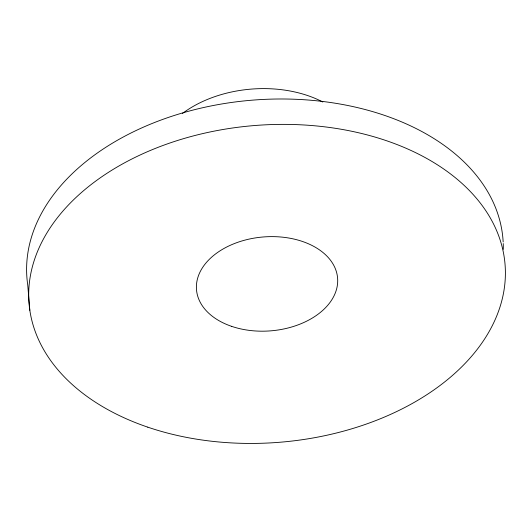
<?xml version="1.0" encoding="UTF-8"?>
<svg xmlns="http://www.w3.org/2000/svg" width="532" height="532" viewBox="0 0 532 532"><rect width="100%" height="100%" fill="white"/><g stroke="black" fill="none" stroke-linecap="round" stroke-linejoin="round"><path stroke-width="0.8" d="M29.825 310.289L27.737 284.906A238.802 158.862 -4.7 0 1 249.043 100.442A238.802 158.862 -4.7 0 1 503.159 241.934M503.239 243.576A238.802 158.862 -4.7 0 1 503.299 249.328M182.489 113.422A102.344 68.083 -4.7 0 1 322.838 102.018M147.796 427.163A238.802 158.862 -4.7 0 0 505.4 273.069A238.802 158.862 -4.7 0 0 147.936 151.487A238.802 158.862 -4.7 0 0 147.796 427.163M231.693 326.369A70.789 47.089 -4.7 0 0 337.7 280.69A70.789 47.089 -4.7 0 0 231.739 244.654A70.789 47.089 -4.7 0 0 231.693 326.369"/></g></svg>
